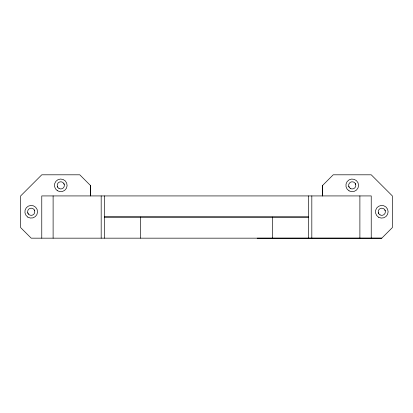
<?xml version="1.0" encoding="UTF-8"?>
<svg xmlns="http://www.w3.org/2000/svg" width="413" height="413" viewBox="0 0 413 413"><rect width="100%" height="100%" fill="white"/><g stroke="black" fill="none" stroke-linecap="round" stroke-linejoin="round"><path stroke-width="0.62" d="M322.656 185.37L322.656 195.927L322.656 185.37L333.214 174.807L371.23 174.807L392.35 195.927L392.35 227.604L381.793 238.167L257.185 238.193M104.546 216.944L308.454 217.037L104.535 217.047M381.793 238.167L31.207 238.167L20.65 227.604L20.65 195.927L41.77 174.807L79.786 174.807L90.344 185.37L90.354 195.824M384.901 209.969L385.257 210.836M378.323 212.695L378.68 213.562M355.335 183.573L355.691 184.441M348.758 186.299L349.114 187.161M63.886 183.573L64.242 184.441M57.309 186.299L57.665 187.161M34.32 209.969L34.677 210.836M27.743 212.695L28.099 213.562M371.23 238.167L371.23 195.927L41.77 195.927L41.77 238.167M359.888 195.927L359.888 238.167M311.82 195.927L311.82 238.167M308.428 195.927L308.428 238.167M272.337 217.047L272.337 238.167M140.663 217.047L140.663 238.167M104.572 195.927L104.572 238.167M101.18 195.927L101.18 238.167M90.344 185.37L90.344 195.927M53.112 195.927L53.112 238.167M379.996 214.874A3.588 3.588 0 0 0 385.381 211.766A3.588 3.588 0 0 0 379.996 208.658A3.588 3.588 0 0 0 379.996 214.874M58.982 188.478A3.588 3.588 0 0 0 64.366 185.37A3.588 3.588 0 0 0 58.982 182.257A3.588 3.588 0 0 0 58.982 188.478M28.673 214.306A3.588 3.588 0 0 0 34.677 212.695A3.588 3.588 0 0 0 30.278 208.297A3.588 3.588 0 0 0 28.673 214.306M350.43 188.478A3.588 3.588 0 0 0 355.815 185.37A3.588 3.588 0 0 0 350.43 182.257A3.588 3.588 0 0 0 350.43 188.478M349.057 190.852A6.334 6.334 0 0 0 358.561 185.37A6.334 6.334 0 0 0 349.057 179.882A6.334 6.334 0 0 0 349.057 190.852M378.623 217.253A6.334 6.334 0 0 0 388.127 211.766A6.334 6.334 0 0 0 378.623 206.278A6.334 6.334 0 0 0 378.623 217.253M27.816 217.114A6.334 6.334 0 0 0 37.542 212.029A6.334 6.334 0 0 0 28.275 206.154A6.334 6.334 0 0 0 27.816 217.114M57.304 190.667A6.334 6.334 0 0 0 67.102 185.726A6.334 6.334 0 0 0 57.923 179.712A6.334 6.334 0 0 0 57.304 190.667"/></g></svg>
